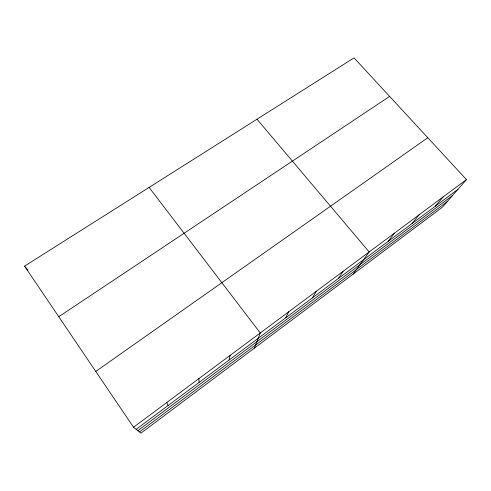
<?xml version="1.0" encoding="UTF-8"?>
<svg xmlns="http://www.w3.org/2000/svg" width="491" height="491" viewBox="0 0 491 491"><rect width="100%" height="100%" fill="white"/><g stroke="black" fill="none" stroke-linecap="round" stroke-linejoin="round"><path stroke-width="0.74" d="M229.082 360.026L230.07 355.435M254.424 348.113L260.267 332.972L149.092 187.421M285.67 317.818L288.702 311.822M312.356 297.914L316.308 291.286M338.305 278.563L343.123 271.339M353.115 274.144L369.177 251.951L256.989 119.221M388.111 241.412L394.512 233.108M412.023 223.577L419.148 214.782M435.308 206.208L443.121 196.946M466.45 179.589L442.231 207.349L140.997 433.13L133.534 427.25L24.55 266.134L354.054 57.87L466.45 179.589L133.534 427.25M137.842 430.644L452.567 195.51M139.481 431.933L447.209 201.641M136.173 429.33L457.986 189.293M95.776 371.435L427.802 137.738M58.767 316.72L389.621 96.389M24.55 266.134L27.956 270.253M166.756 402.54L168.106 405.511M198.916 378.61L199.058 382.421"/></g></svg>
